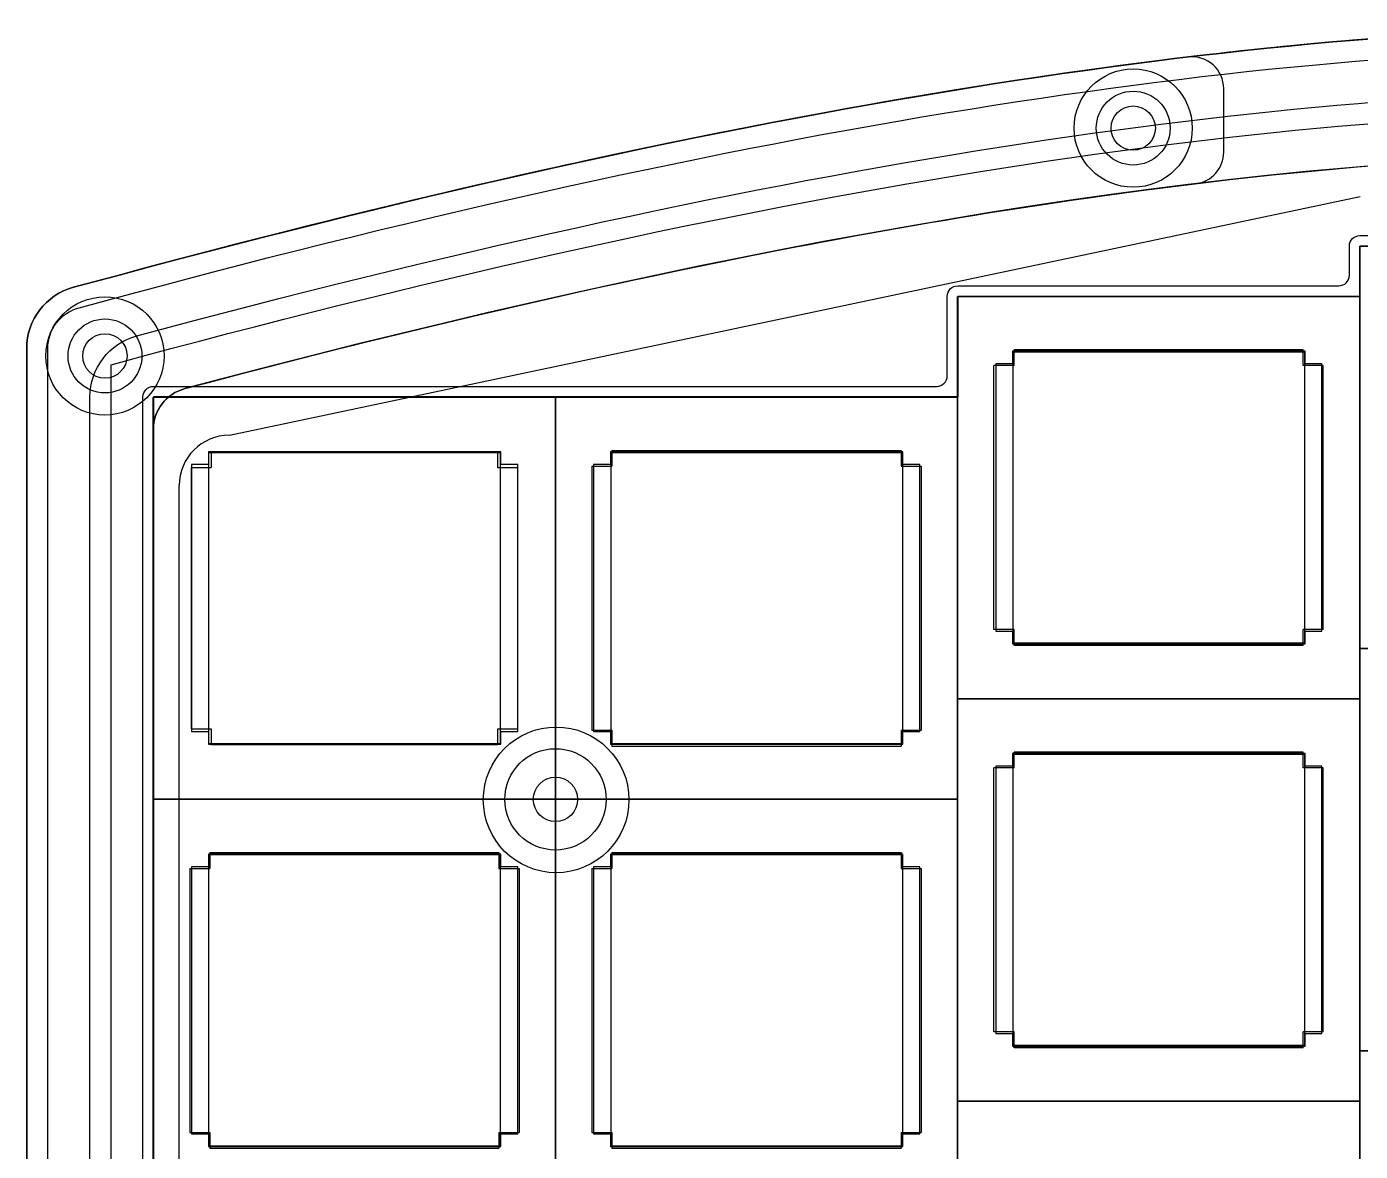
# Model space of a CAD drawing. Extents: x 39 to 193, y 68 to 203.
# Drawn here: x 38.8 to 102, y 148.7 to 202 of the extents above; entities that cross this region are included whole.
import ezdxf

# ---------------------------------------------------------------- set-up
doc = ezdxf.new("R2010")
doc.units = 0
doc.layers.add('iris-plate-design-rev2-and-rev3', color=7, linetype='CONTINUOUS')

msp = doc.modelspace()

# ---------------------------------------------------------------- linework, layer by layer
at = {"layer": 'iris-plate-design-rev2-and-rev3', "color": 5}
for p, q in [((95.511441, 196.8513), (95.511441, 199.023)), ((95.511441, 196.012748), (95.511441, 196.8513)), ((101.462379, 190.182989), (101.462379, 191.564114)), ((101.951364, 172.50974), (101.951364, 191.55974)), ((101.951364, 191.55974), (121.001364, 191.55974)), ((101.962265, 192.064353), (121.012617, 192.064353)), ((121.012406, 191.564361), (101.962406, 191.564361)), ((101.962406, 191.564361), (101.962406, 189.183111)), ((43.242476, 190.209906), (42.132284, 189.911103)), ((42.132284, 189.911103), (41.022093, 189.612301)), ((82.912265, 189.683103), (100.962493, 189.683103)), ((82.412379, 185.421195), (82.412379, 189.183217)), ((82.901365, 170.12849), (82.901365, 189.17849)), ((82.901365, 189.17849), (101.951364, 189.17849)), ((101.962406, 189.183111), (82.912407, 189.183111)), ((82.912407, 189.183111), (82.912407, 184.420964)), ((101.951364, 189.17849), (101.951364, 170.12849)), ((38.801709, 186.715289), (38.801709, 145.965577)), ((85.512343, 186.583174), (85.512343, 185.983099)), ((99.362399, 186.583174), (85.512343, 186.583174)), ((85.512343, 186.583174), (85.512343, 185.983099)), ((99.362399, 186.583174), (85.512343, 186.583174)), ((85.53732, 172.758096), (85.53732, 186.558056)), ((85.53732, 186.558056), (99.337281, 186.558056)), ((99.337281, 186.558056), (99.337281, 172.758096)), ((99.362399, 185.983099), (99.362399, 186.583174)), ((99.362399, 185.983099), (99.362399, 186.583174)), ((85.512343, 185.983099), (84.712243, 185.983099)), ((84.712243, 185.983099), (84.712243, 173.333194)), ((85.512343, 185.983099), (84.712243, 185.983099)), ((84.712243, 185.983099), (84.712243, 173.333194)), ((100.162499, 185.983099), (99.362399, 185.983099)), ((100.162499, 185.983099), (99.362399, 185.983099)), ((100.162499, 173.333194), (100.162499, 185.983099)), ((100.162499, 173.333194), (100.162499, 185.983099)), ((44.812266, 184.921309), (81.912493, 184.921309)), ((44.31238, 108.221072), (44.31238, 184.42107)), ((44.801366, 165.36599), (44.801366, 184.41599)), ((44.801366, 184.41599), (63.851365, 184.41599)), ((63.862407, 184.420964), (44.812407, 184.420964)), ((44.812407, 184.420964), (44.812407, 165.370964)), ((63.851365, 184.41599), (63.851365, 165.36599)), ((63.851365, 165.36599), (63.851365, 184.41599)), ((63.851365, 184.41599), (82.901365, 184.41599)), ((82.912407, 184.420964), (63.862407, 184.420964)), ((82.901365, 184.41599), (82.901365, 165.36599)), ((44.801401, 146.544485), (44.801401, 182.876715)), ((47.412344, 181.821168), (47.412344, 181.221093)), ((61.2624, 181.821168), (47.412344, 181.821168)), ((47.412344, 181.821168), (47.412344, 181.221093)), ((61.2624, 181.821168), (47.412344, 181.821168)), ((47.437321, 167.996301), (47.437321, 181.796262)), ((47.437321, 181.796262), (61.237282, 181.796262)), ((61.237282, 181.796262), (61.237282, 167.996301)), ((61.2624, 181.221093), (61.2624, 181.821168)), ((61.2624, 181.221093), (61.2624, 181.821168)), ((66.462344, 181.821168), (66.462344, 181.221093)), ((80.312399, 181.821168), (66.462344, 181.821168)), ((66.462344, 181.821168), (66.462344, 181.221093)), ((80.312399, 181.821168), (66.462344, 181.821168)), ((66.487321, 167.996301), (66.487321, 181.796262)), ((66.487321, 181.796262), (80.287281, 181.796262)), ((80.287281, 181.796262), (80.287281, 167.996301)), ((80.312399, 181.221093), (80.312399, 181.821168)), ((80.312399, 181.221093), (80.312399, 181.821168)), ((47.412344, 181.221093), (46.612244, 181.221093)), ((46.612244, 181.221093), (46.612244, 168.571188)), ((47.412344, 181.221093), (46.612244, 181.221093)), ((46.612244, 181.221093), (46.612244, 168.571188)), ((62.0625, 181.221093), (61.2624, 181.221093)), ((62.0625, 181.221093), (61.2624, 181.221093)), ((62.0625, 168.571188), (62.0625, 181.221093)), ((62.0625, 168.571188), (62.0625, 181.221093)), ((66.462344, 181.221093), (65.662244, 181.221093)), ((65.662244, 181.221093), (65.662244, 168.571188)), ((66.462344, 181.221093), (65.662244, 181.221093)), ((65.662244, 181.221093), (65.662244, 168.571188)), ((81.112499, 181.221093), (80.312399, 181.221093)), ((81.112499, 181.221093), (80.312399, 181.221093)), ((81.112499, 168.571188), (81.112499, 181.221093)), ((81.112499, 168.571188), (81.112499, 181.221093)), ((84.712243, 173.333194), (85.512343, 173.333194)), ((84.712243, 173.333194), (85.512343, 173.333194)), ((85.512343, 173.333194), (85.512343, 172.733119)), ((85.512343, 173.333194), (85.512343, 172.733119)), ((99.362399, 172.733119), (99.362399, 173.333194)), ((99.362399, 173.333194), (100.162499, 173.333194)), ((99.362399, 172.733119), (99.362399, 173.333194)), ((99.362399, 173.333194), (100.162499, 173.333194)), ((85.512343, 172.733119), (99.362399, 172.733119)), ((85.512343, 172.733119), (99.362399, 172.733119)), ((99.337281, 172.758096), (85.53732, 172.758096)), ((121.001364, 172.50974), (101.951364, 172.50974)), ((101.951364, 153.459741), (101.951364, 172.50974)), ((101.951364, 172.50974), (121.001364, 172.50974)), ((101.951364, 170.12849), (82.901365, 170.12849)), ((82.901365, 151.078491), (82.901365, 170.12849)), ((82.901365, 170.12849), (101.951364, 170.12849)), ((101.951364, 170.12849), (101.951364, 151.078491)), ((46.612244, 168.571188), (47.412344, 168.571188)), ((46.612244, 168.571188), (47.412344, 168.571188)), ((47.412344, 168.571188), (47.412344, 167.971113)), ((47.412344, 168.571188), (47.412344, 167.971113)), ((61.2624, 167.971113), (61.2624, 168.571188)), ((61.2624, 168.571188), (62.0625, 168.571188)), ((61.2624, 167.971113), (61.2624, 168.571188)), ((61.2624, 168.571188), (62.0625, 168.571188)), ((65.662244, 168.571188), (66.462344, 168.571188)), ((65.662244, 168.571188), (66.462344, 168.571188)), ((66.462344, 168.571188), (66.462344, 167.971113)), ((66.462344, 168.571188), (66.462344, 167.971113)), ((80.312399, 167.971113), (80.312399, 168.571188)), ((80.312399, 168.571188), (81.112499, 168.571188)), ((80.312399, 167.971113), (80.312399, 168.571188)), ((80.312399, 168.571188), (81.112499, 168.571188)), ((47.412344, 167.971113), (61.2624, 167.971113)), ((47.412344, 167.971113), (61.2624, 167.971113)), ((61.237282, 167.996301), (47.437321, 167.996301)), ((66.462344, 167.971113), (80.312399, 167.971113)), ((66.462344, 167.971113), (80.312399, 167.971113)), ((80.287281, 167.996301), (66.487321, 167.996301)), ((85.512343, 167.533175), (85.512343, 166.9331)), ((99.362399, 167.533175), (85.512343, 167.533175)), ((85.512343, 167.533175), (85.512343, 166.9331)), ((99.362399, 167.533175), (85.512343, 167.533175)), ((85.53732, 153.708096), (85.53732, 167.508057)), ((85.53732, 167.508057), (99.337281, 167.508057)), ((99.337281, 167.508057), (99.337281, 153.708096)), ((99.362399, 166.9331), (99.362399, 167.533175)), ((99.362399, 166.9331), (99.362399, 167.533175)), ((85.512343, 166.9331), (84.712243, 166.9331)), ((84.712243, 166.9331), (84.712243, 154.283194)), ((85.512343, 166.9331), (84.712243, 166.9331)), ((84.712243, 166.9331), (84.712243, 154.283194)), ((100.162499, 166.9331), (99.362399, 166.9331)), ((100.162499, 166.9331), (99.362399, 166.9331)), ((100.162499, 154.283194), (100.162499, 166.9331)), ((100.162499, 154.283194), (100.162499, 166.9331)), ((63.851365, 165.36599), (44.801366, 165.36599)), ((44.801366, 146.315991), (44.801366, 165.36599)), ((44.801366, 165.36599), (63.851365, 165.36599)), ((44.812407, 165.370964), (44.812407, 146.320965)), ((82.901365, 165.36599), (63.851365, 165.36599)), ((63.851365, 146.315991), (63.851365, 165.36599)), ((63.851365, 165.36599), (82.901365, 165.36599)), ((63.851365, 165.36599), (63.851365, 146.315991)), ((82.901365, 165.36599), (82.901365, 146.315991)), ((47.412344, 162.771169), (47.412344, 162.171094)), ((61.2624, 162.771169), (47.412344, 162.771169)), ((47.412344, 162.771169), (47.412344, 162.171094)), ((61.2624, 162.771169), (47.412344, 162.771169)), ((47.437321, 148.946302), (47.437321, 162.746263)), ((47.437321, 162.746263), (61.237282, 162.746263)), ((61.237282, 162.746263), (61.237282, 148.946302)), ((61.2624, 162.171094), (61.2624, 162.771169)), ((61.2624, 162.171094), (61.2624, 162.771169)), ((66.462344, 162.771169), (66.462344, 162.171094)), ((80.312399, 162.771169), (66.462344, 162.771169)), ((66.462344, 162.771169), (66.462344, 162.171094)), ((80.312399, 162.771169), (66.462344, 162.771169)), ((66.487321, 148.946302), (66.487321, 162.746263)), ((66.487321, 162.746263), (80.287281, 162.746263)), ((80.287281, 162.746263), (80.287281, 148.946302)), ((80.312399, 162.171094), (80.312399, 162.771169)), ((80.312399, 162.171094), (80.312399, 162.771169)), ((47.412344, 162.171094), (46.612244, 162.171094)), ((46.612244, 162.171094), (46.612244, 149.521188)), ((47.412344, 162.171094), (46.612244, 162.171094)), ((46.612244, 162.171094), (46.612244, 149.521188)), ((62.0625, 162.171094), (61.2624, 162.171094)), ((62.0625, 162.171094), (61.2624, 162.171094)), ((62.0625, 149.521188), (62.0625, 162.171094)), ((62.0625, 149.521188), (62.0625, 162.171094)), ((66.462344, 162.171094), (65.662244, 162.171094)), ((65.662244, 162.171094), (65.662244, 149.521188)), ((66.462344, 162.171094), (65.662244, 162.171094)), ((65.662244, 162.171094), (65.662244, 149.521188)), ((81.112499, 162.171094), (80.312399, 162.171094)), ((81.112499, 162.171094), (80.312399, 162.171094)), ((81.112499, 149.521188), (81.112499, 162.171094)), ((81.112499, 149.521188), (81.112499, 162.171094)), ((84.712243, 154.283194), (85.512343, 154.283194)), ((84.712243, 154.283194), (85.512343, 154.283194)), ((85.512343, 154.283194), (85.512343, 153.683119)), ((85.512343, 154.283194), (85.512343, 153.683119)), ((99.362399, 153.683119), (99.362399, 154.283194)), ((99.362399, 154.283194), (100.162499, 154.283194)), ((99.362399, 153.683119), (99.362399, 154.283194)), ((99.362399, 154.283194), (100.162499, 154.283194)), ((85.512343, 153.683119), (99.362399, 153.683119)), ((85.512343, 153.683119), (99.362399, 153.683119)), ((99.337281, 153.708096), (85.53732, 153.708096)), ((101.951364, 134.409741), (101.951364, 153.459741)), ((101.951364, 153.459741), (121.001364, 153.459741)), ((121.001364, 153.459741), (101.951364, 153.459741)), ((101.951364, 151.078491), (82.901365, 151.078491)), ((82.901365, 132.028491), (82.901365, 151.078491)), ((82.901365, 151.078491), (101.951364, 151.078491)), ((101.951364, 151.078491), (101.951364, 132.028491)), ((46.612244, 149.521188), (47.412344, 149.521188)), ((46.612244, 149.521188), (47.412344, 149.521188)), ((47.412344, 149.521188), (47.412344, 148.921113)), ((47.412344, 149.521188), (47.412344, 148.921113)), ((61.2624, 148.921113), (61.2624, 149.521188)), ((61.2624, 149.521188), (62.0625, 149.521188)), ((61.2624, 148.921113), (61.2624, 149.521188)), ((61.2624, 149.521188), (62.0625, 149.521188)), ((65.662244, 149.521188), (66.462344, 149.521188)), ((65.662244, 149.521188), (66.462344, 149.521188)), ((66.462344, 149.521188), (66.462344, 148.921113)), ((66.462344, 149.521188), (66.462344, 148.921113)), ((80.312399, 148.921113), (80.312399, 149.521188)), ((80.312399, 149.521188), (81.112499, 149.521188)), ((80.312399, 148.921113), (80.312399, 149.521188)), ((80.312399, 149.521188), (81.112499, 149.521188)), ((47.412344, 148.921113), (61.2624, 148.921113)), ((47.412344, 148.921113), (61.2624, 148.921113)), ((61.237282, 148.946302), (47.437321, 148.946302)), ((66.462344, 148.921113), (80.312399, 148.921113)), ((66.462344, 148.921113), (80.312399, 148.921113)), ((80.287281, 148.946302), (66.487321, 148.946302))]:
    msp.add_line(p, q, dxfattribs=at)
at = {"layer": 'iris-plate-design-rev2-and-rev3', "color": 1}
for p, q in [((92.272447, 197.15102), (92.272447, 197.15102)), ((92.272447, 197.15102), (92.272447, 197.15102)), ((43.242229, 190.209871), (41.021846, 189.612265)), ((41.021881, 189.612301), (43.242264, 190.209906)), ((38.801462, 186.715254), (38.801462, 105.215828)), ((38.801498, 105.215864), (38.801498, 186.715289)), ((43.559729, 186.361912), (43.559729, 186.361912)), ((43.559729, 186.361912), (43.559729, 186.361912)), ((44.801507, 182.877032), (44.801507, 109.712334)), ((44.801507, 182.877032), (44.801507, 110.21222)), ((64.902784, 165.364579), (64.902784, 165.364579))]:
    msp.add_line(p, q, dxfattribs=at)
at = {"layer": 'iris-plate-design-rev2-and-rev3', "color": 4}
for p, q in [((92.972464, 197.15102), (92.972464, 197.15102)), ((43.242229, 190.209871), (41.021846, 189.612265)), ((43.242229, 190.209871), (41.021846, 189.612265)), ((44.021833, 187.312824), (44.021833, 187.312824)), ((38.801462, 186.715254), (38.801462, 105.215828)), ((38.801462, 186.715254), (38.801462, 105.215828)), ((85.512343, 186.583174), (85.512343, 185.983099)), ((99.362399, 186.583174), (85.512343, 186.583174)), ((85.512343, 186.583174), (85.512343, 185.983099)), ((99.362399, 186.583174), (85.512343, 186.583174)), ((85.512343, 186.583174), (85.512343, 185.983099)), ((99.362399, 186.583174), (85.512343, 186.583174)), ((85.512343, 186.583174), (85.512343, 185.983099)), ((99.362399, 186.583174), (85.512343, 186.583174)), ((99.362399, 185.983099), (99.362399, 186.583174)), ((99.362399, 185.983099), (99.362399, 186.583174)), ((99.362399, 185.983099), (99.362399, 186.583174)), ((99.362399, 185.983099), (99.362399, 186.583174)), ((44.259711, 186.361912), (44.259711, 186.361912)), ((85.512343, 185.983099), (84.712243, 185.983099)), ((84.712243, 185.983099), (84.712243, 173.333194)), ((85.512343, 185.983099), (84.712243, 185.983099)), ((84.712243, 185.983099), (84.712243, 173.333194)), ((85.512343, 185.983099), (84.712243, 185.983099)), ((84.712243, 185.983099), (84.712243, 173.333194)), ((85.512343, 185.983099), (84.712243, 185.983099)), ((84.712243, 185.983099), (84.712243, 173.333194)), ((100.162499, 185.983099), (99.362399, 185.983099)), ((100.162499, 185.983099), (99.362399, 185.983099)), ((100.162499, 185.983099), (99.362399, 185.983099)), ((100.162499, 185.983099), (99.362399, 185.983099)), ((100.162499, 173.333194), (100.162499, 185.983099)), ((100.162499, 173.333194), (100.162499, 185.983099)), ((100.162499, 173.333194), (100.162499, 185.983099)), ((100.162499, 173.333194), (100.162499, 185.983099)), ((41.801449, 108.215815), (41.801449, 184.415813)), ((44.801507, 109.712334), (44.801507, 182.877032)), ((47.412344, 181.821168), (47.412344, 181.221093)), ((61.2624, 181.821168), (47.412344, 181.821168)), ((47.412344, 181.821168), (47.412344, 181.221093)), ((61.2624, 181.821168), (47.412344, 181.821168)), ((47.412344, 181.821168), (47.412344, 181.221093)), ((61.2624, 181.821168), (47.412344, 181.821168)), ((47.412344, 181.821168), (47.412344, 181.221093)), ((61.2624, 181.821168), (47.412344, 181.821168)), ((61.2624, 181.221093), (61.2624, 181.821168)), ((61.2624, 181.221093), (61.2624, 181.821168)), ((61.2624, 181.221093), (61.2624, 181.821168)), ((61.2624, 181.221093), (61.2624, 181.821168)), ((66.462344, 181.821168), (66.462344, 181.221093)), ((80.312399, 181.821168), (66.462344, 181.821168)), ((66.462344, 181.821168), (66.462344, 181.221093)), ((80.312399, 181.821168), (66.462344, 181.821168)), ((66.462344, 181.821168), (66.462344, 181.221093)), ((80.312399, 181.821168), (66.462344, 181.821168)), ((66.462344, 181.821168), (66.462344, 181.221093)), ((80.312399, 181.821168), (66.462344, 181.821168)), ((80.312399, 181.221093), (80.312399, 181.821168)), ((80.312399, 181.221093), (80.312399, 181.821168)), ((80.312399, 181.221093), (80.312399, 181.821168)), ((80.312399, 181.221093), (80.312399, 181.821168)), ((47.412344, 181.221093), (46.612244, 181.221093)), ((46.612244, 181.221093), (46.612244, 168.571188)), ((47.412344, 181.221093), (46.612244, 181.221093)), ((46.612244, 181.221093), (46.612244, 168.571188)), ((47.412344, 181.221093), (46.612244, 181.221093)), ((46.612244, 181.221093), (46.612244, 168.571188)), ((47.412344, 181.221093), (46.612244, 181.221093)), ((46.612244, 181.221093), (46.612244, 168.571188)), ((62.0625, 181.221093), (61.2624, 181.221093)), ((62.0625, 181.221093), (61.2624, 181.221093)), ((62.0625, 181.221093), (61.2624, 181.221093)), ((62.0625, 181.221093), (61.2624, 181.221093)), ((62.0625, 168.571188), (62.0625, 181.221093)), ((62.0625, 168.571188), (62.0625, 181.221093)), ((62.0625, 168.571188), (62.0625, 181.221093)), ((62.0625, 168.571188), (62.0625, 181.221093)), ((66.462344, 181.221093), (65.662244, 181.221093)), ((65.662244, 181.221093), (65.662244, 168.571188)), ((66.462344, 181.221093), (65.662244, 181.221093)), ((65.662244, 181.221093), (65.662244, 168.571188)), ((66.462344, 181.221093), (65.662244, 181.221093)), ((65.662244, 181.221093), (65.662244, 168.571188)), ((66.462344, 181.221093), (65.662244, 181.221093)), ((65.662244, 181.221093), (65.662244, 168.571188)), ((81.112499, 181.221093), (80.312399, 181.221093)), ((81.112499, 181.221093), (80.312399, 181.221093)), ((81.112499, 181.221093), (80.312399, 181.221093)), ((81.112499, 181.221093), (80.312399, 181.221093)), ((81.112499, 168.571188), (81.112499, 181.221093)), ((81.112499, 168.571188), (81.112499, 181.221093)), ((81.112499, 168.571188), (81.112499, 181.221093)), ((81.112499, 168.571188), (81.112499, 181.221093)), ((84.712243, 173.333194), (85.512343, 173.333194)), ((84.712243, 173.333194), (85.512343, 173.333194)), ((84.712243, 173.333194), (85.512343, 173.333194)), ((84.712243, 173.333194), (85.512343, 173.333194)), ((85.512343, 173.333194), (85.512343, 172.733119)), ((85.512343, 173.333194), (85.512343, 172.733119)), ((85.512343, 173.333194), (85.512343, 172.733119)), ((85.512343, 173.333194), (85.512343, 172.733119)), ((99.362399, 172.733119), (99.362399, 173.333194)), ((99.362399, 173.333194), (100.162499, 173.333194)), ((99.362399, 172.733119), (99.362399, 173.333194)), ((99.362399, 173.333194), (100.162499, 173.333194)), ((99.362399, 172.733119), (99.362399, 173.333194)), ((99.362399, 173.333194), (100.162499, 173.333194)), ((99.362399, 172.733119), (99.362399, 173.333194)), ((99.362399, 173.333194), (100.162499, 173.333194)), ((85.512343, 172.733119), (99.362399, 172.733119)), ((85.512343, 172.733119), (99.362399, 172.733119)), ((85.512343, 172.733119), (99.362399, 172.733119)), ((85.512343, 172.733119), (99.362399, 172.733119)), ((46.612244, 168.571188), (47.412344, 168.571188)), ((46.612244, 168.571188), (47.412344, 168.571188)), ((46.612244, 168.571188), (47.412344, 168.571188)), ((46.612244, 168.571188), (47.412344, 168.571188)), ((47.412344, 168.571188), (47.412344, 167.971113)), ((47.412344, 168.571188), (47.412344, 167.971113)), ((47.412344, 168.571188), (47.412344, 167.971113)), ((47.412344, 168.571188), (47.412344, 167.971113)), ((61.2624, 167.971113), (61.2624, 168.571188)), ((61.2624, 168.571188), (62.0625, 168.571188)), ((61.2624, 167.971113), (61.2624, 168.571188)), ((61.2624, 168.571188), (62.0625, 168.571188)), ((61.2624, 167.971113), (61.2624, 168.571188)), ((61.2624, 168.571188), (62.0625, 168.571188)), ((61.2624, 167.971113), (61.2624, 168.571188)), ((61.2624, 168.571188), (62.0625, 168.571188)), ((65.662244, 168.571188), (66.462344, 168.571188)), ((65.662244, 168.571188), (66.462344, 168.571188)), ((65.662244, 168.571188), (66.462344, 168.571188)), ((65.662244, 168.571188), (66.462344, 168.571188)), ((66.462344, 168.571188), (66.462344, 167.971113)), ((66.462344, 168.571188), (66.462344, 167.971113)), ((66.462344, 168.571188), (66.462344, 167.971113)), ((66.462344, 168.571188), (66.462344, 167.971113)), ((80.312399, 167.971113), (80.312399, 168.571188)), ((80.312399, 168.571188), (81.112499, 168.571188)), ((80.312399, 167.971113), (80.312399, 168.571188)), ((80.312399, 168.571188), (81.112499, 168.571188)), ((80.312399, 167.971113), (80.312399, 168.571188)), ((80.312399, 168.571188), (81.112499, 168.571188)), ((80.312399, 167.971113), (80.312399, 168.571188)), ((80.312399, 168.571188), (81.112499, 168.571188)), ((47.412344, 167.971113), (61.2624, 167.971113)), ((47.412344, 167.971113), (61.2624, 167.971113)), ((47.412344, 167.971113), (61.2624, 167.971113)), ((47.412344, 167.971113), (61.2624, 167.971113)), ((66.462344, 167.971113), (80.312399, 167.971113)), ((66.462344, 167.971113), (80.312399, 167.971113)), ((66.462344, 167.971113), (80.312399, 167.971113)), ((66.462344, 167.971113), (80.312399, 167.971113)), ((85.512343, 167.533175), (85.512343, 166.9331)), ((99.362399, 167.533175), (85.512343, 167.533175)), ((85.512343, 167.533175), (85.512343, 166.9331)), ((99.362399, 167.533175), (85.512343, 167.533175)), ((85.512343, 167.533175), (85.512343, 166.9331)), ((99.362399, 167.533175), (85.512343, 167.533175)), ((85.512343, 167.533175), (85.512343, 166.9331)), ((99.362399, 167.533175), (85.512343, 167.533175)), ((99.362399, 166.9331), (99.362399, 167.533175)), ((99.362399, 166.9331), (99.362399, 167.533175)), ((99.362399, 166.9331), (99.362399, 167.533175)), ((99.362399, 166.9331), (99.362399, 167.533175)), ((85.512343, 166.9331), (84.712243, 166.9331)), ((84.712243, 166.9331), (84.712243, 154.283194)), ((85.512343, 166.9331), (84.712243, 166.9331)), ((84.712243, 166.9331), (84.712243, 154.283194)), ((85.512343, 166.9331), (84.712243, 166.9331)), ((84.712243, 166.9331), (84.712243, 154.283194)), ((85.512343, 166.9331), (84.712243, 166.9331)), ((84.712243, 166.9331), (84.712243, 154.283194)), ((100.162499, 166.9331), (99.362399, 166.9331)), ((100.162499, 166.9331), (99.362399, 166.9331)), ((100.162499, 166.9331), (99.362399, 166.9331)), ((100.162499, 166.9331), (99.362399, 166.9331)), ((100.162499, 154.283194), (100.162499, 166.9331)), ((100.162499, 154.283194), (100.162499, 166.9331)), ((100.162499, 154.283194), (100.162499, 166.9331)), ((100.162499, 154.283194), (100.162499, 166.9331)), ((47.412344, 162.771169), (47.412344, 162.171094)), ((61.2624, 162.771169), (47.412344, 162.771169)), ((47.412344, 162.771169), (47.412344, 162.171094)), ((61.2624, 162.771169), (47.412344, 162.771169)), ((47.412344, 162.771169), (47.412344, 162.171094)), ((61.2624, 162.771169), (47.412344, 162.771169)), ((47.412344, 162.771169), (47.412344, 162.171094)), ((61.2624, 162.771169), (47.412344, 162.771169)), ((61.2624, 162.171094), (61.2624, 162.771169)), ((61.2624, 162.171094), (61.2624, 162.771169)), ((61.2624, 162.171094), (61.2624, 162.771169)), ((61.2624, 162.171094), (61.2624, 162.771169)), ((66.462344, 162.771169), (66.462344, 162.171094)), ((80.312399, 162.771169), (66.462344, 162.771169)), ((66.462344, 162.771169), (66.462344, 162.171094)), ((80.312399, 162.771169), (66.462344, 162.771169)), ((66.462344, 162.771169), (66.462344, 162.171094)), ((80.312399, 162.771169), (66.462344, 162.771169)), ((66.462344, 162.771169), (66.462344, 162.171094)), ((80.312399, 162.771169), (66.462344, 162.771169)), ((80.312399, 162.171094), (80.312399, 162.771169)), ((80.312399, 162.171094), (80.312399, 162.771169)), ((80.312399, 162.171094), (80.312399, 162.771169)), ((80.312399, 162.171094), (80.312399, 162.771169)), ((47.412344, 162.171094), (46.612244, 162.171094)), ((46.612244, 162.171094), (46.612244, 149.521188)), ((47.412344, 162.171094), (46.612244, 162.171094)), ((46.612244, 162.171094), (46.612244, 149.521188)), ((47.412344, 162.171094), (46.612244, 162.171094)), ((46.612244, 162.171094), (46.612244, 149.521188)), ((47.412344, 162.171094), (46.612244, 162.171094)), ((46.612244, 162.171094), (46.612244, 149.521188)), ((62.0625, 162.171094), (61.2624, 162.171094)), ((62.0625, 162.171094), (61.2624, 162.171094)), ((62.0625, 162.171094), (61.2624, 162.171094)), ((62.0625, 162.171094), (61.2624, 162.171094)), ((62.0625, 149.521188), (62.0625, 162.171094)), ((62.0625, 149.521188), (62.0625, 162.171094)), ((62.0625, 149.521188), (62.0625, 162.171094)), ((62.0625, 149.521188), (62.0625, 162.171094)), ((66.462344, 162.171094), (65.662244, 162.171094)), ((65.662244, 162.171094), (65.662244, 149.521188)), ((66.462344, 162.171094), (65.662244, 162.171094)), ((65.662244, 162.171094), (65.662244, 149.521188)), ((66.462344, 162.171094), (65.662244, 162.171094)), ((65.662244, 162.171094), (65.662244, 149.521188)), ((66.462344, 162.171094), (65.662244, 162.171094)), ((65.662244, 162.171094), (65.662244, 149.521188)), ((81.112499, 162.171094), (80.312399, 162.171094)), ((81.112499, 162.171094), (80.312399, 162.171094)), ((81.112499, 162.171094), (80.312399, 162.171094)), ((81.112499, 162.171094), (80.312399, 162.171094)), ((81.112499, 149.521188), (81.112499, 162.171094)), ((81.112499, 149.521188), (81.112499, 162.171094)), ((81.112499, 149.521188), (81.112499, 162.171094)), ((81.112499, 149.521188), (81.112499, 162.171094)), ((84.712243, 154.283194), (85.512343, 154.283194)), ((84.712243, 154.283194), (85.512343, 154.283194)), ((84.712243, 154.283194), (85.512343, 154.283194)), ((84.712243, 154.283194), (85.512343, 154.283194)), ((85.512343, 154.283194), (85.512343, 153.683119)), ((85.512343, 154.283194), (85.512343, 153.683119)), ((85.512343, 154.283194), (85.512343, 153.683119)), ((85.512343, 154.283194), (85.512343, 153.683119)), ((99.362399, 153.683119), (99.362399, 154.283194)), ((99.362399, 154.283194), (100.162499, 154.283194)), ((99.362399, 153.683119), (99.362399, 154.283194)), ((99.362399, 154.283194), (100.162499, 154.283194)), ((99.362399, 153.683119), (99.362399, 154.283194)), ((99.362399, 154.283194), (100.162499, 154.283194)), ((99.362399, 153.683119), (99.362399, 154.283194)), ((99.362399, 154.283194), (100.162499, 154.283194)), ((85.512343, 153.683119), (99.362399, 153.683119)), ((85.512343, 153.683119), (99.362399, 153.683119)), ((85.512343, 153.683119), (99.362399, 153.683119)), ((85.512343, 153.683119), (99.362399, 153.683119)), ((46.612244, 149.521188), (47.412344, 149.521188)), ((46.612244, 149.521188), (47.412344, 149.521188)), ((46.612244, 149.521188), (47.412344, 149.521188)), ((46.612244, 149.521188), (47.412344, 149.521188)), ((47.412344, 149.521188), (47.412344, 148.921113)), ((47.412344, 149.521188), (47.412344, 148.921113)), ((47.412344, 149.521188), (47.412344, 148.921113)), ((47.412344, 149.521188), (47.412344, 148.921113)), ((61.2624, 148.921113), (61.2624, 149.521188)), ((61.2624, 149.521188), (62.0625, 149.521188)), ((61.2624, 148.921113), (61.2624, 149.521188)), ((61.2624, 149.521188), (62.0625, 149.521188)), ((61.2624, 148.921113), (61.2624, 149.521188)), ((61.2624, 149.521188), (62.0625, 149.521188)), ((61.2624, 148.921113), (61.2624, 149.521188)), ((61.2624, 149.521188), (62.0625, 149.521188)), ((65.662244, 149.521188), (66.462344, 149.521188)), ((65.662244, 149.521188), (66.462344, 149.521188)), ((65.662244, 149.521188), (66.462344, 149.521188)), ((65.662244, 149.521188), (66.462344, 149.521188)), ((66.462344, 149.521188), (66.462344, 148.921113)), ((66.462344, 149.521188), (66.462344, 148.921113)), ((66.462344, 149.521188), (66.462344, 148.921113)), ((66.462344, 149.521188), (66.462344, 148.921113)), ((80.312399, 148.921113), (80.312399, 149.521188)), ((80.312399, 149.521188), (81.112499, 149.521188)), ((80.312399, 148.921113), (80.312399, 149.521188)), ((80.312399, 149.521188), (81.112499, 149.521188)), ((80.312399, 148.921113), (80.312399, 149.521188)), ((80.312399, 149.521188), (81.112499, 149.521188)), ((80.312399, 148.921113), (80.312399, 149.521188)), ((80.312399, 149.521188), (81.112499, 149.521188)), ((47.412344, 148.921113), (61.2624, 148.921113)), ((47.412344, 148.921113), (61.2624, 148.921113)), ((47.412344, 148.921113), (61.2624, 148.921113)), ((47.412344, 148.921113), (61.2624, 148.921113)), ((66.462344, 148.921113), (80.312399, 148.921113)), ((66.462344, 148.921113), (80.312399, 148.921113)), ((66.462344, 148.921113), (80.312399, 148.921113)), ((66.462344, 148.921113), (80.312399, 148.921113))]:
    msp.add_line(p, q, dxfattribs=at)
at = {"layer": 'iris-plate-design-rev2-and-rev3', "color": 3}
for p, q in [((94.022472, 197.15102), (94.022472, 197.15102)), ((48.405061, 182.605852), (101.981421, 193.916613)), ((99.275615, 186.653589), (85.577255, 186.653589)), ((85.577396, 185.904289), (85.577396, 186.653589)), ((99.275615, 185.904289), (99.275615, 186.653589)), ((42.801574, 185.948668), (44.28183, 186.346954)), ((42.801574, 106.215953), (42.801574, 185.948668)), ((45.309718, 186.361912), (45.309718, 186.361912)), ((85.577396, 185.904289), (84.627365, 185.904289)), ((84.627436, 173.402409), (84.627436, 185.904148)), ((100.225575, 185.904289), (99.275545, 185.904289)), ((100.225575, 173.402409), (100.225575, 185.904148)), ((47.542449, 181.815841), (47.542449, 181.074655)), ((47.542449, 181.815841), (61.110635, 181.815841)), ((61.110564, 181.815841), (61.110564, 181.074655)), ((66.527396, 181.891089), (66.527396, 181.141789)), ((66.527396, 181.891089), (80.225757, 181.891089)), ((80.225616, 181.891089), (80.225616, 181.141789)), ((46.60152, 181.074585), (47.542378, 181.074585)), ((46.60152, 181.074585), (46.60152, 168.707254)), ((61.110564, 181.074585), (62.051422, 181.074585)), ((62.051493, 181.074585), (62.051493, 168.707254)), ((65.577436, 181.141789), (66.527467, 181.141789)), ((65.577436, 181.141789), (65.577436, 168.64005)), ((80.225616, 181.141789), (81.175646, 181.141789)), ((81.175576, 181.141789), (81.175576, 168.64005)), ((46.022541, 111.168354), (46.022541, 180.223191)), ((46.024305, 180.22305), (46.024305, 180.22305)), ((85.577396, 173.402409), (84.627365, 173.402409)), ((85.577396, 172.653109), (85.577396, 173.402409)), ((100.225575, 173.402409), (99.275545, 173.402409)), ((99.275615, 172.653109), (99.275615, 173.402409)), ((99.275615, 172.653109), (85.577255, 172.653109)), ((46.60152, 168.707113), (47.542378, 168.707113)), ((47.542449, 168.707113), (47.542449, 167.965927)), ((61.110564, 168.707113), (61.110564, 167.965927)), ((61.110564, 168.707113), (62.051422, 168.707113)), ((63.883821, 168.790192), (63.883821, 168.790192)), ((65.577436, 168.639909), (66.527467, 168.639909)), ((66.527396, 168.639909), (66.527396, 167.890609)), ((80.225616, 168.639909), (80.225616, 167.890609)), ((80.225616, 168.639909), (81.175646, 168.639909)), ((47.542449, 167.965857), (61.110635, 167.965857)), ((66.527396, 167.890609), (80.225757, 167.890609)), ((99.275615, 167.603589), (85.577255, 167.603589)), ((85.577396, 166.854289), (85.577396, 167.603589)), ((99.275615, 166.854289), (99.275615, 167.603589)), ((85.577396, 166.854289), (84.627365, 166.854289)), ((84.627436, 154.352409), (84.627436, 166.854148)), ((100.225575, 166.854289), (99.275545, 166.854289)), ((100.225575, 154.352409), (100.225575, 166.854148)), ((47.477397, 162.841089), (47.477397, 162.091789)), ((47.477397, 162.841089), (61.175757, 162.841089)), ((61.175616, 162.841089), (61.175616, 162.091789)), ((66.527396, 162.841089), (66.527396, 162.091789)), ((66.527396, 162.841089), (80.225757, 162.841089)), ((80.225616, 162.841089), (80.225616, 162.091789)), ((46.527437, 162.091789), (47.477467, 162.091789)), ((46.527437, 162.091789), (46.527437, 149.590051)), ((61.175616, 162.091789), (62.125647, 162.091789)), ((62.125576, 162.091789), (62.125576, 149.590051)), ((65.577436, 162.091789), (66.527467, 162.091789)), ((65.577436, 162.091789), (65.577436, 149.590051)), ((80.225616, 162.091789), (81.175646, 162.091789)), ((81.175576, 162.091789), (81.175576, 149.590051)), ((85.577396, 154.352409), (84.627365, 154.352409)), ((85.577396, 153.603109), (85.577396, 154.352409)), ((100.225575, 154.352409), (99.275545, 154.352409)), ((99.275615, 153.603109), (99.275615, 154.352409)), ((99.275615, 153.603109), (85.577255, 153.603109)), ((46.527437, 149.58991), (47.477467, 149.58991)), ((47.477397, 149.58991), (47.477397, 148.84061)), ((61.175616, 149.58991), (61.175616, 148.84061)), ((61.175616, 149.58991), (62.125647, 149.58991)), ((65.577436, 149.58991), (66.527467, 149.58991)), ((66.527396, 149.58991), (66.527396, 148.84061)), ((80.225616, 149.58991), (80.225616, 148.84061)), ((80.225616, 149.58991), (81.175646, 149.58991)), ((47.477397, 148.84061), (61.175757, 148.84061)), ((66.527396, 148.84061), (80.225757, 148.84061))]:
    msp.add_line(p, q, dxfattribs=at)
at = {"layer": 'iris-plate-design-rev2-and-rev3', "color": 7}
for p, q in [((48.405061, 182.605852), (101.981421, 193.916613)), ((99.275615, 186.653589), (85.577255, 186.653589)), ((85.577396, 185.904289), (85.577396, 186.653589)), ((99.275615, 185.904289), (99.275615, 186.653589)), ((85.577396, 185.904289), (84.627365, 185.904289)), ((84.627436, 173.402409), (84.627436, 185.904148)), ((100.225575, 185.904289), (99.275545, 185.904289)), ((100.225575, 173.402409), (100.225575, 185.904148)), ((47.542449, 181.815841), (47.542449, 181.074655)), ((47.542449, 181.815841), (61.110635, 181.815841)), ((61.110564, 181.815841), (61.110564, 181.074655)), ((66.527396, 181.891089), (66.527396, 181.141789)), ((66.527396, 181.891089), (80.225757, 181.891089)), ((80.225616, 181.891089), (80.225616, 181.141789)), ((46.60152, 181.074585), (47.542378, 181.074585)), ((46.60152, 181.074585), (46.60152, 168.707254)), ((61.110564, 181.074585), (62.051422, 181.074585)), ((62.051493, 181.074585), (62.051493, 168.707254)), ((65.577436, 181.141789), (66.527467, 181.141789)), ((65.577436, 181.141789), (65.577436, 168.64005)), ((80.225616, 181.141789), (81.175646, 181.141789)), ((81.175576, 181.141789), (81.175576, 168.64005)), ((46.022541, 111.168354), (46.022541, 180.223191)), ((46.024305, 180.22305), (46.024305, 180.22305)), ((85.577396, 173.402409), (84.627365, 173.402409)), ((85.577396, 172.653109), (85.577396, 173.402409)), ((100.225575, 173.402409), (99.275545, 173.402409)), ((99.275615, 172.653109), (99.275615, 173.402409)), ((99.275615, 172.653109), (85.577255, 172.653109)), ((46.60152, 168.707113), (47.542378, 168.707113)), ((47.542449, 168.707113), (47.542449, 167.965927)), ((61.110564, 168.707113), (61.110564, 167.965927)), ((61.110564, 168.707113), (62.051422, 168.707113)), ((65.577436, 168.639909), (66.527467, 168.639909)), ((66.527396, 168.639909), (66.527396, 167.890609)), ((80.225616, 168.639909), (80.225616, 167.890609)), ((80.225616, 168.639909), (81.175646, 168.639909)), ((47.542449, 167.965857), (61.110635, 167.965857)), ((66.527396, 167.890609), (80.225757, 167.890609)), ((99.275615, 167.603589), (85.577255, 167.603589)), ((85.577396, 166.854289), (85.577396, 167.603589)), ((99.275615, 166.854289), (99.275615, 167.603589)), ((85.577396, 166.854289), (84.627365, 166.854289)), ((84.627436, 154.352409), (84.627436, 166.854148)), ((100.225575, 166.854289), (99.275545, 166.854289)), ((100.225575, 154.352409), (100.225575, 166.854148)), ((47.477397, 162.841089), (47.477397, 162.091789)), ((47.477397, 162.841089), (61.175757, 162.841089)), ((61.175616, 162.841089), (61.175616, 162.091789)), ((66.527396, 162.841089), (66.527396, 162.091789)), ((66.527396, 162.841089), (80.225757, 162.841089)), ((80.225616, 162.841089), (80.225616, 162.091789)), ((46.527437, 162.091789), (47.477467, 162.091789)), ((46.527437, 162.091789), (46.527437, 149.590051)), ((61.175616, 162.091789), (62.125647, 162.091789)), ((62.125576, 162.091789), (62.125576, 149.590051)), ((65.577436, 162.091789), (66.527467, 162.091789)), ((65.577436, 162.091789), (65.577436, 149.590051)), ((80.225616, 162.091789), (81.175646, 162.091789)), ((81.175576, 162.091789), (81.175576, 149.590051)), ((85.577396, 154.352409), (84.627365, 154.352409)), ((85.577396, 153.603109), (85.577396, 154.352409)), ((100.225575, 154.352409), (99.275545, 154.352409)), ((99.275615, 153.603109), (99.275615, 154.352409)), ((99.275615, 153.603109), (85.577255, 153.603109)), ((46.527437, 149.58991), (47.477467, 149.58991)), ((47.477397, 149.58991), (47.477397, 148.84061)), ((61.175616, 149.58991), (61.175616, 148.84061)), ((61.175616, 149.58991), (62.125647, 149.58991)), ((65.577436, 149.58991), (66.527467, 149.58991)), ((66.527396, 149.58991), (66.527396, 148.84061)), ((80.225616, 149.58991), (80.225616, 148.84061)), ((80.225616, 149.58991), (81.175646, 149.58991)), ((47.477397, 148.84061), (61.175757, 148.84061)), ((66.527396, 148.84061), (80.225757, 148.84061))]:
    msp.add_line(p, q, dxfattribs=at)
at = {"layer": 'iris-plate-design-rev2-and-rev3', "color": 2}
for p, q in [((41.281878, 188.64636), (43.502261, 189.243965)), ((39.801623, 105.215828), (39.801623, 186.715254))]:
    msp.add_line(p, q, dxfattribs=at)
at = {"layer": 'iris-plate-design-rev2-and-rev3', "color": 1}
for points in [[(116.312735, 201.954548), (96.509203, 201.954548), (72.607803, 198.112798), (43.242229, 190.209871)], [(43.242264, 190.209906), (72.607838, 198.112834), (96.509238, 201.954584), (116.312771, 201.954584)], [(158.004718, 187.377065), (130.794968, 201.41374), (90.360639, 196.543643), (46.289876, 184.814135)], [(158.004718, 187.377065), (130.794968, 201.41374), (90.360639, 196.543643), (46.289876, 184.814135)], [(90.172361, 197.15102), (90.172361, 197.730987), (90.642614, 198.200887), (91.222581, 198.200887)], [(90.172361, 197.15102), (90.172361, 197.730987), (90.642614, 198.200887), (91.222581, 198.200887)], [(91.222581, 198.200887), (91.802195, 198.200887), (92.272447, 197.730987), (92.272447, 197.15102)], [(91.222581, 198.200887), (91.802195, 198.200887), (92.272447, 197.730987), (92.272447, 197.15102)], [(91.222581, 196.101154), (90.642614, 196.101154), (90.172361, 196.571054), (90.172361, 197.15102)], [(91.222581, 196.101154), (90.642614, 196.101154), (90.172361, 196.571054), (90.172361, 197.15102)], [(92.272447, 197.15102), (92.272447, 196.571054), (91.802195, 196.101154), (91.222581, 196.101154)], [(92.272447, 197.15102), (92.272447, 196.571054), (91.802195, 196.101154), (91.222581, 196.101154)], [(41.021846, 189.612265), (39.711982, 189.259487), (38.801462, 188.072038), (38.801462, 186.715254)], [(38.801498, 186.715289), (38.801498, 188.07172), (39.712017, 189.259523), (41.021881, 189.612301)], [(41.459643, 186.361912), (41.459643, 186.941879), (41.929896, 187.411779), (42.509862, 187.411779)], [(41.459643, 186.361912), (41.459643, 186.941879), (41.929896, 187.411779), (42.509862, 187.411779)], [(42.509862, 187.411779), (43.089476, 187.411779), (43.559729, 186.941879), (43.559729, 186.361912)], [(42.509862, 187.411779), (43.089476, 187.411779), (43.559729, 186.941879), (43.559729, 186.361912)], [(42.509862, 185.312045), (41.929896, 185.312045), (41.459643, 185.781945), (41.459643, 186.361912)], [(42.509862, 185.312045), (41.929896, 185.312045), (41.459643, 185.781945), (41.459643, 186.361912)], [(43.559729, 186.361912), (43.559729, 185.781945), (43.089476, 185.312045), (42.509862, 185.312045)], [(43.559729, 186.361912), (43.559729, 185.781945), (43.089476, 185.312045), (42.509862, 185.312045)], [(46.289876, 184.814135), (45.412871, 184.580949), (44.801507, 183.784377), (44.801507, 182.877032)], [(46.289876, 184.814135), (45.412871, 184.580949), (44.801507, 183.784377), (44.801507, 182.877032)], [(62.802698, 165.364579), (62.802698, 165.944546), (63.272951, 166.414446), (63.852917, 166.414446)], [(63.852917, 166.414446), (64.432531, 166.414446), (64.902784, 165.944546), (64.902784, 165.364579)], [(63.852917, 164.314713), (63.272951, 164.314713), (62.802698, 164.784613), (62.802698, 165.364579)], [(64.902784, 165.364579), (64.902784, 164.784613), (64.432531, 164.314713), (63.852917, 164.314713)]]:
    msp.add_open_spline(points, degree=3, dxfattribs=at)
at = {"layer": 'iris-plate-design-rev2-and-rev3', "color": 4}
for points in [[(113.486985, 201.928796), (94.245428, 201.583426), (71.224914, 197.740618), (43.242229, 190.209871)], [(104.060058, 201.499465), (86.832156, 200.272857), (66.795789, 196.548582), (43.242229, 190.209871)], [(44.021833, 187.312824), (73.129879, 195.146608), (96.776573, 198.954491), (116.3127, 198.954491)], [(89.472556, 197.15102), (89.472556, 198.117631), (90.256076, 198.901151), (91.222334, 198.901151)], [(91.222334, 198.901151), (92.188945, 198.901151), (92.972464, 198.117631), (92.972464, 197.15102)], [(91.222334, 195.40089), (90.256076, 195.40089), (89.472556, 196.184409), (89.472556, 197.15102)], [(92.972464, 197.15102), (92.972464, 196.184409), (92.188945, 195.40089), (91.222334, 195.40089)], [(46.289523, 184.814135), (70.29605, 191.203646), (93.222019, 195.55516), (113.520852, 195.926282)], [(41.021846, 189.612265), (39.711982, 189.259487), (38.801462, 188.072038), (38.801462, 186.715254)], [(41.021846, 189.612265), (39.711982, 189.259487), (38.801462, 188.072038), (38.801462, 186.715254)], [(40.759802, 186.361912), (40.759802, 187.328523), (41.543322, 188.112043), (42.50958, 188.112043)], [(42.50958, 188.112043), (43.476191, 188.112043), (44.259711, 187.328523), (44.259711, 186.361912)], [(41.801449, 184.415813), (41.801449, 185.772597), (42.711969, 186.960047), (44.021833, 187.312824)], [(42.50958, 184.611781), (41.543322, 184.611781), (40.759802, 185.395301), (40.759802, 186.361912)], [(44.259711, 186.361912), (44.259711, 185.395301), (43.476191, 184.611781), (42.50958, 184.611781)], [(44.801507, 182.877032), (44.801507, 183.784377), (45.412871, 184.580596), (46.289523, 184.814135)]]:
    msp.add_open_spline(points, degree=3, dxfattribs=at)
at = {"layer": 'iris-plate-design-rev2-and-rev3', "color": 2}
for points in [[(43.502261, 189.243965), (72.782111, 197.123962), (96.598491, 200.954776), (116.312771, 200.954776)], [(39.801623, 186.715254), (39.801623, 187.61766), (40.410164, 188.411763), (41.281878, 188.64636)]]:
    msp.add_open_spline(points, degree=3, dxfattribs=at)
at = {"layer": 'iris-plate-design-rev2-and-rev3', "color": 5}
for points in [[(93.824811, 200.51525), (86.417889, 199.630484), (78.530483, 198.334731), (70.116028, 196.619878)], [(95.0045, 200.148009), (94.694761, 200.421764), (94.273191, 200.568872), (93.824811, 200.51525)], [(95.511441, 199.023), (95.511441, 199.474556), (95.313886, 199.874253), (95.0045, 200.148009)], [(70.116028, 196.619878), (61.70122, 194.905025), (52.759009, 192.771073), (43.242476, 190.209906)], [(94.188525, 194.523673), (94.943822, 194.614689), (95.511441, 195.252159), (95.511441, 196.012748)], [(71.525022, 190.791637), (79.284369, 192.369964), (86.858861, 193.638906), (94.188525, 194.523673)], [(101.462379, 191.564114), (101.462379, 191.840339), (101.686393, 192.064353), (101.962265, 192.064353)], [(46.28977, 184.81417), (54.862623, 187.095937), (63.297892, 189.117706), (71.525022, 190.791637)], [(100.962493, 189.683103), (101.238365, 189.683103), (101.462379, 189.907117), (101.462379, 190.182989)], [(41.022093, 189.612301), (40.366984, 189.435912), (39.811712, 189.050678), (39.420482, 188.540209)], [(82.412379, 189.183217), (82.412379, 189.459442), (82.636393, 189.683103), (82.912265, 189.683103)], [(39.420482, 188.540209), (39.029251, 188.029739), (38.801709, 187.393681), (38.801709, 186.715289)], [(81.912493, 184.921309), (82.188365, 184.921309), (82.412379, 185.14497), (82.412379, 185.421195)], [(44.31238, 184.42107), (44.31238, 184.697295), (44.536394, 184.921309), (44.812266, 184.921309)], [(45.21662, 184.098384), (45.479087, 184.439873), (45.851267, 184.697401), (46.28977, 184.81417)], [(44.801401, 182.876715), (44.801401, 183.33074), (44.954154, 183.756542), (45.21662, 184.098384)]]:
    msp.add_open_spline(points, degree=3, dxfattribs=at)
at = {"layer": 'iris-plate-design-rev2-and-rev3', "color": 3}
for points in [[(88.422478, 197.15102), (88.422478, 198.697245), (89.675897, 199.951018), (91.222475, 199.951018)], [(91.222475, 199.951018), (92.7687, 199.951018), (94.022472, 198.697245), (94.022472, 197.15102)], [(44.28183, 186.346954), (73.303798, 194.157807), (96.865473, 197.954754), (116.3127, 197.954754)], [(91.222475, 194.351023), (89.675897, 194.351023), (88.422478, 195.604795), (88.422478, 197.15102)], [(94.022472, 197.15102), (94.022472, 195.604795), (92.7687, 194.351023), (91.222475, 194.351023)], [(39.709724, 186.361912), (39.709724, 187.908137), (40.963496, 189.161909), (42.509721, 189.161909)], [(42.509721, 189.161909), (44.055946, 189.161909), (45.309718, 187.908137), (45.309718, 186.361912)], [(42.509721, 183.561915), (40.963496, 183.561915), (39.709724, 184.815687), (39.709724, 186.361912)], [(45.309718, 186.361912), (45.309718, 184.815687), (44.055946, 183.561915), (42.509721, 183.561915)], [(48.405555, 182.6043), (47.090399, 182.6043), (46.024305, 181.538205), (46.024305, 180.22305)], [(60.433654, 165.340026), (60.433654, 167.245731), (61.978468, 168.790192), (63.883821, 168.790192)], [(63.883821, 168.790192), (65.789173, 168.790192), (67.333987, 167.245731), (67.333987, 165.340026)], [(63.883821, 161.890212), (61.978468, 161.890212), (60.433654, 163.434673), (60.433654, 165.340026)], [(67.333987, 165.340026), (67.333987, 163.434673), (65.789173, 161.890212), (63.883821, 161.890212)]]:
    msp.add_open_spline(points, degree=3, dxfattribs=at)
at = {"layer": 'iris-plate-design-rev2-and-rev3', "color": 7}
for points in [[(48.405555, 182.6043), (47.090399, 182.6043), (46.024305, 181.538205), (46.024305, 180.22305)], [(60.433654, 165.340026), (60.433654, 167.245731), (61.978468, 168.790192), (63.883821, 168.790192)], [(63.883821, 168.790192), (65.789173, 168.790192), (67.333987, 167.245731), (67.333987, 165.340026)], [(61.452829, 165.36465), (61.452829, 166.690036), (62.52739, 167.764597), (63.852776, 167.764597)], [(63.852776, 167.764597), (65.178162, 167.764597), (66.252723, 166.690036), (66.252723, 165.36465)], [(63.883821, 161.890212), (61.978468, 161.890212), (60.433654, 163.434673), (60.433654, 165.340026)], [(63.852776, 162.964703), (62.52739, 162.964703), (61.452829, 164.039264), (61.452829, 165.36465)], [(66.252723, 165.36465), (66.252723, 164.039264), (65.178162, 162.964703), (63.852776, 162.964703)], [(67.333987, 165.340026), (67.333987, 163.434673), (65.789173, 161.890212), (63.883821, 161.890212)]]:
    msp.add_open_spline(points, degree=3, dxfattribs=at)

doc.saveas('drawing.dxf')
